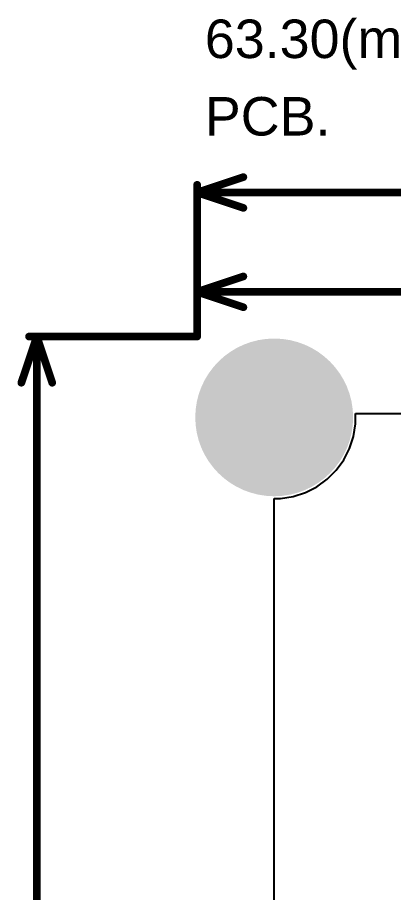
# Model space of a CAD drawing. Header units: millimetres. Extents: x -0.34 to 3.69, y -0.26 to 2.67.
# Drawn here: x -0.333 to 0.155, y 1.533 to 2.669 of the extents above; entities that cross this region are included whole.
import ezdxf

# ---------------------------------------------------------------- set-up
doc = ezdxf.new("R2010")
doc.units = ezdxf.units.MM
doc.header["$MEASUREMENT"] = 0
for name, color, linetype in [('BottomLayer', 5, 'Continuous'), ('BottomSolder', 6, 'Continuous'), ('Mechanical1', 6, 'Continuous'), ('MultiLayer', 9, 'Continuous'), ('PadHoleLayer', 156, 'Continuous'), ('TopLayer', 1, 'Continuous'), ('TopSolder', 216, 'Continuous')]:
    doc.layers.add(name, color=color, linetype=linetype)
doc.styles.add('Arial', font='', dxfattribs={"height": 0.2})
doc.styles.get('Arial').set_extended_font_data('Arial')

msp = doc.modelspace()

# ---------------------------------------------------------------- hatches: boundary and pattern name
at = {"layer": 'BottomLayer'}
h = msp.add_hatch(color=5, dxfattribs=at)
edge = h.paths.add_edge_path()
edge.add_arc((0, 2.15), 0.0984, 0, 360)
at = {"layer": 'BottomSolder'}
h = msp.add_hatch(color=6, dxfattribs=at)
edge = h.paths.add_edge_path()
edge.add_arc((0, 2.15), 0.1024, 0, 360)
at = {"layer": 'MultiLayer'}
h = msp.add_hatch(color=9, dxfattribs=at)
edge = h.paths.add_edge_path()
edge.add_arc((0, 2.15), 0.0984, 0, 360)
at = {"layer": 'PadHoleLayer'}
h = msp.add_hatch(color=156, dxfattribs=at)
edge = h.paths.add_edge_path()
edge.add_arc((0, 2.15), 0.0492, 0, 360)
at = {"layer": 'TopLayer'}
h = msp.add_hatch(color=1, dxfattribs=at)
edge = h.paths.add_edge_path()
edge.add_arc((0, 2.15), 0.0984, 0, 360)
at = {"layer": 'TopSolder'}
h = msp.add_hatch(color=216, dxfattribs=at)
edge = h.paths.add_edge_path()
edge.add_arc((0, 2.15), 0.1024, 0, 360)

# ---------------------------------------------------------------- linework, layer by layer
at = {"layer": 'BottomLayer'}
for p, q in [((0.1054, 2.1417), (0.1054, 2.155)), ((0.1054, 2.155), (0.2521, 2.155)), ((0.1028, 2.1253), (0.1054, 2.1417)), ((0.0977, 2.1095), (0.1028, 2.1253)), ((0.0902, 2.0947), (0.0977, 2.1095)), ((0.0804, 2.0813), (0.0902, 2.0947)), ((0.0687, 2.0696), (0.0804, 2.0813)), ((0.0553, 2.0598), (0.0687, 2.0696)), ((0.0405, 2.0523), (0.0553, 2.0598)), ((0.0083, 2.0446), (0.0247, 2.0472)), ((0.0247, 2.0472), (0.0405, 2.0523)), ((0, 0.1054), (0, 2.0446)), ((0, 2.0446), (0.0083, 2.0446))]:
    msp.add_line(p, q, dxfattribs=at)
at = {"layer": 'Mechanical1', "const_width": 0.01}
for points in [[(-0.1, 2.442), (-0.04, 2.462)], [(-0.1, 2.27), (-0.1, 2.452)], [(-0.1, 2.442), (-0.04, 2.422)], [(-0.1, 2.442), (1.4896, 2.442)], [(-0.1, 2.313), (-0.04, 2.333)], [(-0.1, 2.255), (-0.1, 2.323)], [(-0.1, 2.313), (-0.04, 2.293)], [(-0.1, 2.313), (1.3191, 2.313)], [(-0.328, 2.195), (-0.308, 2.255)], [(-0.318, 2.255), (-0.1, 2.255)], [(-0.308, 2.255), (-0.288, 2.195)], [(-0.308, 1.2789), (-0.308, 2.255)]]:
    msp.add_lwpolyline(points, dxfattribs=at)
at = {"layer": 'Mechanical1', "const_width": 0.005}
for points in [[(-0.0425, 2.462, 1), (-0.0375, 2.462, 1)], [(-0.1025, 2.452, 1), (-0.0975, 2.452, 1)], [(-0.1025, 2.442, 1), (-0.0975, 2.442, 1)], [(-0.1025, 2.442, 1), (-0.0975, 2.442, 1)], [(-0.1025, 2.442, 1), (-0.0975, 2.442, 1)], [(-0.0425, 2.422, 1), (-0.0375, 2.422, 1)], [(-0.0425, 2.333, 1), (-0.0375, 2.333, 1)], [(-0.1025, 2.323, 1), (-0.0975, 2.323, 1)], [(-0.1025, 2.313, 1), (-0.0975, 2.313, 1)], [(-0.1025, 2.313, 1), (-0.0975, 2.313, 1)], [(-0.1025, 2.313, 1), (-0.0975, 2.313, 1)], [(-0.0425, 2.293, 1), (-0.0375, 2.293, 1)], [(-0.1025, 2.27, 1), (-0.0975, 2.27, 1)], [(-0.3205, 2.255, 1), (-0.3155, 2.255, 1)], [(-0.3105, 2.255, 1), (-0.3055, 2.255, 1)], [(-0.3105, 2.255, 1), (-0.3055, 2.255, 1)], [(-0.3105, 2.255, 1), (-0.3055, 2.255, 1)], [(-0.1025, 2.255, 1), (-0.0975, 2.255, 1)], [(-0.1025, 2.255, 1), (-0.0975, 2.255, 1)], [(-0.3305, 2.195, 1), (-0.3255, 2.195, 1)], [(-0.2905, 2.195, 1), (-0.2855, 2.195, 1)]]:
    msp.add_lwpolyline(points, format="xyb", close=True, dxfattribs=at)
at = {"layer": 'TopLayer'}
for p, q in [((0.1054, 2.1417), (0.1054, 2.155)), ((0.1054, 2.155), (0.2551, 2.155)), ((0.1028, 2.1253), (0.1054, 2.1417)), ((0.0977, 2.1095), (0.1028, 2.1253)), ((0.0902, 2.0947), (0.0977, 2.1095)), ((0.0804, 2.0813), (0.0902, 2.0947)), ((0.0687, 2.0696), (0.0804, 2.0813)), ((0.0553, 2.0598), (0.0687, 2.0696)), ((0.0405, 2.0523), (0.0553, 2.0598)), ((0.0083, 2.0446), (0.0247, 2.0472)), ((0.0247, 2.0472), (0.0405, 2.0523)), ((0, 1.1771), (0, 2.0446)), ((0, 2.0446), (0.0083, 2.0446))]:
    msp.add_line(p, q, dxfattribs=at)

# ---------------------------------------------------------------- texts
at = {"layer": 'Mechanical1', "style": 'Arial'}
for s, p in [('63.30(mm) x 87.43(mm) is the inner casing size required for Complete', (-0.09, 2.6166)), ('PCB.', (-0.09, 2.516))]:
    msp.add_text(s, height=0.05, dxfattribs=at).set_placement(p)

doc.saveas('drawing.dxf')
